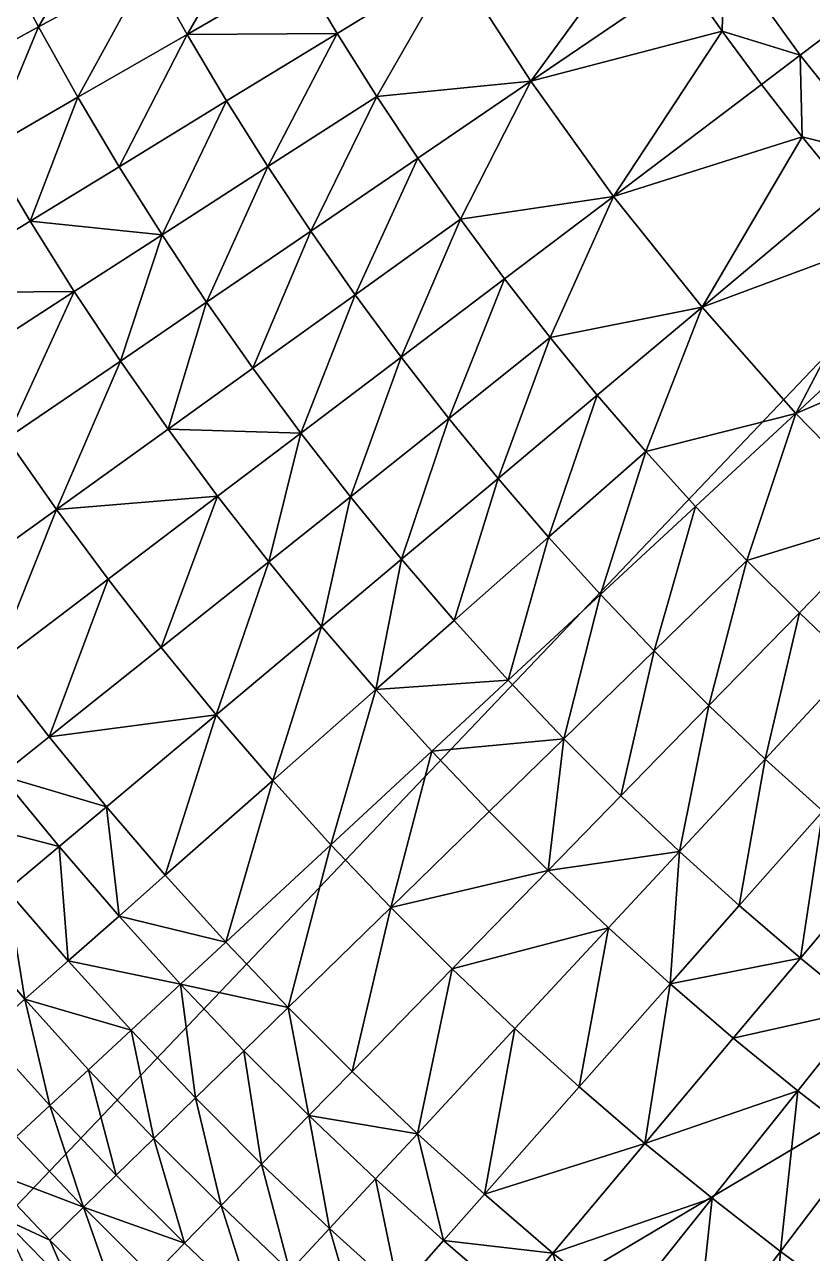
# Model space of a CAD drawing. Header units: millimetres. Extents: x -3250 to 5350, y -3250 to 3250.
# Drawn here: x -1773 to -1284, y -1722 to -959 of the extents above; entities that cross this region are included whole.
import ezdxf

# ---------------------------------------------------------------- set-up
doc = ezdxf.new("R2010")
doc.units = ezdxf.units.MM
doc.header["$MEASUREMENT"] = 0
doc.layers.add('MESH_3D', color=2, linetype='CONTINUOUS')

msp = doc.modelspace()

# ---------------------------------------------------------------- linework, layer by layer
at = {"layer": 'MESH_3D'}
for points in [[(2150.48, 2436.79, 32500), (-3128.53, 880.23, 32500), (-2326.57, -2269.27, 32500)], [(2150.48, 2436.79, 32500), (-2326.57, -2269.27, 32500), (3105.61, 957.95, 32500)], [(3105.61, 957.95, 32500), (-2326.57, -2269.27, 32500), (-1962.36, -2590.68, 32500)], [(3105.61, 957.95, 32500), (-1962.36, -2590.68, 32500), (-1625, -2814.58, 32500)], [(3105.61, 957.95, 32500), (-1625, -2814.58, 32500), (-723.19, -3168.52, 32500)], [(-1763.97, -960.61, -744.25), (-1787.37, -916.33, -744.25), (-1717.79, -880.66, -794.3)], [(-1763.97, -960.61, -744.25), (-1717.79, -880.66, -794.3), (-1695.3, -923.21, -794.3)], [(-1671.76, -965.19, -794.3), (-1695.3, -923.21, -794.3), (-1624.71, -884.77, -840.76)], [(-1671.76, -965.19, -794.3), (-1624.71, -884.77, -840.76), (-1602.15, -925, -840.76)], [(-1458.38, -994.31, -885.22), (-1506.13, -920.38, -885.22), (-1386.04, -895.2, -939.08)], [(-1458.38, -994.31, -885.22), (-1386.04, -895.2, -939.08), (-1363.29, -929.48, -939.08)], [(-1338.33, -912.45, -952.14), (-1339.7, -963.18, -939.08), (-1363.29, -929.48, -939.08)], [(-1291.18, -978.03, -952.14), (-1339.7, -963.18, -939.08), (-1338.33, -912.45, -952.14)], [(-1291.18, -978.03, -952.14), (-1338.33, -912.45, -952.14), (-1217.08, -921.9, -989.8)], [(-1820.88, -991.6, -698.41), (-1787.37, -916.33, -744.25), (-1763.97, -960.61, -744.25)], [(-1506.13, -920.38, -885.22), (-1578.59, -964.66, -840.76), (-1602.15, -925, -840.76)], [(-1506.13, -920.38, -885.22), (-1554.05, -1003.71, -840.76), (-1578.59, -964.66, -840.76)], [(-1458.38, -994.31, -885.22), (-1554.05, -1003.71, -840.76), (-1506.13, -920.38, -885.22)], [(-1240.82, -1041.17, -952.14), (-1291.18, -978.03, -952.14), (-1217.08, -921.9, -989.8)], [(-1739.47, -1004.29, -744.25), (-1763.97, -960.61, -744.25), (-1695.3, -923.21, -794.3)], [(-1739.47, -1004.29, -744.25), (-1695.3, -923.21, -794.3), (-1671.76, -965.19, -794.3)], [(-1671.76, -965.19, -794.3), (-1602.15, -925, -840.76), (-1578.59, -964.66, -840.76)], [(-1458.38, -994.31, -885.22), (-1363.29, -929.48, -939.08), (-1339.7, -963.18, -939.08)], [(-1795.6, -1036.69, -698.41), (-1820.88, -991.6, -698.41), (-1763.97, -960.61, -744.25)], [(-1795.6, -1036.69, -698.41), (-1763.97, -960.61, -744.25), (-1739.47, -1004.29, -744.25)], [(-1713.9, -1047.34, -744.25), (-1739.47, -1004.29, -744.25), (-1671.76, -965.19, -794.3)], [(-1713.9, -1047.34, -744.25), (-1671.76, -965.19, -794.3), (-1647.17, -1006.57, -794.3)], [(-1647.17, -1006.57, -794.3), (-1671.76, -965.19, -794.3), (-1578.59, -964.66, -840.76)], [(-1621.57, -1047.32, -794.3), (-1647.17, -1006.57, -794.3), (-1578.59, -964.66, -840.76)], [(-1621.57, -1047.32, -794.3), (-1578.59, -964.66, -840.76), (-1554.05, -1003.71, -840.76)], [(-1407, -1065.76, -885.22), (-1458.38, -994.31, -885.22), (-1339.7, -963.18, -939.08)], [(-1407, -1065.76, -885.22), (-1339.7, -963.18, -939.08), (-1315.27, -996.28, -939.08)], [(-1291.18, -978.03, -952.14), (-1315.27, -996.28, -939.08), (-1339.7, -963.18, -939.08)], [(-1291.18, -978.03, -952.14), (-1290.02, -1028.76, -939.08), (-1315.27, -996.28, -939.08)], [(-1240.82, -1041.17, -952.14), (-1290.02, -1028.76, -939.08), (-1291.18, -978.03, -952.14)], [(-1458.38, -994.31, -885.22), (-1528.54, -1042.14, -840.76), (-1554.05, -1003.71, -840.76)], [(-1458.38, -994.31, -885.22), (-1502.09, -1079.93, -840.76), (-1528.54, -1042.14, -840.76)], [(-1407, -1065.76, -885.22), (-1502.09, -1079.93, -840.76), (-1458.38, -994.31, -885.22)], [(-1407, -1065.76, -885.22), (-1315.27, -996.28, -939.08), (-1290.02, -1028.76, -939.08)], [(-1769.19, -1081.13, -698.41), (-1795.6, -1036.69, -698.41), (-1739.47, -1004.29, -744.25)], [(-1769.19, -1081.13, -698.41), (-1739.47, -1004.29, -744.25), (-1713.9, -1047.34, -744.25)], [(-1687.25, -1089.74, -744.25), (-1713.9, -1047.34, -744.25), (-1647.17, -1006.57, -794.3)], [(-1687.25, -1089.74, -744.25), (-1647.17, -1006.57, -794.3), (-1621.57, -1047.32, -794.3)], [(-1594.95, -1087.42, -794.3), (-1621.57, -1047.32, -794.3), (-1554.05, -1003.71, -840.76)], [(-1594.95, -1087.42, -794.3), (-1554.05, -1003.71, -840.76), (-1528.54, -1042.14, -840.76)], [(-1352.13, -1134.57, -885.22), (-1407, -1065.76, -885.22), (-1290.02, -1028.76, -939.08)], [(-1352.13, -1134.57, -885.22), (-1290.02, -1028.76, -939.08), (-1263.97, -1060.6, -939.08)], [(-1240.82, -1041.17, -952.14), (-1263.97, -1060.6, -939.08), (-1290.02, -1028.76, -939.08)], [(-1841.97, -1125.61, -630.5), (-1795.6, -1036.69, -698.41), (-1769.19, -1081.13, -698.41)], [(-1567.35, -1126.85, -794.3), (-1594.95, -1087.42, -794.3), (-1528.54, -1042.14, -840.76)], [(-1567.35, -1126.85, -794.3), (-1528.54, -1042.14, -840.76), (-1502.09, -1079.93, -840.76)], [(-1769.19, -1081.13, -698.41), (-1713.9, -1047.34, -744.25), (-1687.25, -1089.74, -744.25)], [(-1659.56, -1131.47, -744.25), (-1687.25, -1089.74, -744.25), (-1621.57, -1047.32, -794.3)], [(-1659.56, -1131.47, -744.25), (-1621.57, -1047.32, -794.3), (-1594.95, -1087.42, -794.3)], [(-1407, -1065.76, -885.22), (-1474.7, -1117.04, -840.76), (-1502.09, -1079.93, -840.76)], [(-1407, -1065.76, -885.22), (-1446.39, -1153.46, -840.76), (-1474.7, -1117.04, -840.76)], [(-1352.13, -1134.57, -885.22), (-1446.39, -1153.46, -840.76), (-1407, -1065.76, -885.22)], [(-1352.13, -1134.57, -885.22), (-1263.97, -1060.6, -939.08), (-1237.14, -1091.78, -939.08)], [(-1841.97, -1125.61, -630.5), (-1769.19, -1081.13, -698.41), (-1741.69, -1124.9, -698.41)], [(-1741.69, -1124.9, -698.41), (-1769.19, -1081.13, -698.41), (-1687.25, -1089.74, -744.25)], [(-1538.77, -1165.57, -794.3), (-1567.35, -1126.85, -794.3), (-1502.09, -1079.93, -840.76)], [(-1538.77, -1165.57, -794.3), (-1502.09, -1079.93, -840.76), (-1474.7, -1117.04, -840.76)], [(-1713.1, -1167.97, -698.41), (-1741.69, -1124.9, -698.41), (-1687.25, -1089.74, -744.25)], [(-1713.1, -1167.97, -698.41), (-1687.25, -1089.74, -744.25), (-1659.56, -1131.47, -744.25)], [(-1630.84, -1172.49, -744.25), (-1659.56, -1131.47, -744.25), (-1594.95, -1087.42, -794.3)], [(-1630.84, -1172.49, -744.25), (-1594.95, -1087.42, -794.3), (-1567.35, -1126.85, -794.3)], [(-1293.9, -1200.56, -885.22), (-1352.13, -1134.57, -885.22), (-1237.14, -1091.78, -939.08)], [(-1293.9, -1200.56, -885.22), (-1237.14, -1091.78, -939.08), (-1209.54, -1122.29, -939.08)], [(-1509.23, -1203.57, -794.3), (-1538.77, -1165.57, -794.3), (-1474.7, -1117.04, -840.76)], [(-1509.23, -1203.57, -794.3), (-1474.7, -1117.04, -840.76), (-1446.39, -1153.46, -840.76)], [(-1813.34, -1171.18, -630.5), (-1841.97, -1125.61, -630.5), (-1741.69, -1124.9, -698.41)], [(-1783.58, -1216.02, -630.5), (-1813.34, -1171.18, -630.5), (-1741.69, -1124.9, -698.41)], [(-1783.58, -1216.02, -630.5), (-1741.69, -1124.9, -698.41), (-1713.1, -1167.97, -698.41)], [(-1601.1, -1212.78, -744.25), (-1630.84, -1172.49, -744.25), (-1567.35, -1126.85, -794.3)], [(-1601.1, -1212.78, -744.25), (-1567.35, -1126.85, -794.3), (-1538.77, -1165.57, -794.3)], [(-1293.9, -1200.56, -885.22), (-1209.54, -1122.29, -939.08), (-1181.18, -1152.09, -939.08)], [(-1683.45, -1210.32, -698.41), (-1713.1, -1167.97, -698.41), (-1659.56, -1131.47, -744.25)], [(-1683.45, -1210.32, -698.41), (-1659.56, -1131.47, -744.25), (-1630.84, -1172.49, -744.25)], [(-1352.13, -1134.57, -885.22), (-1417.18, -1189.16, -840.76), (-1446.39, -1153.46, -840.76)], [(-1352.13, -1134.57, -885.22), (-1387.1, -1224.12, -840.76), (-1417.18, -1189.16, -840.76)], [(-1293.9, -1200.56, -885.22), (-1387.1, -1224.12, -840.76), (-1352.13, -1134.57, -885.22)], [(-1478.76, -1240.82, -794.3), (-1509.23, -1203.57, -794.3), (-1446.39, -1153.46, -840.76)], [(-1478.76, -1240.82, -794.3), (-1446.39, -1153.46, -840.76), (-1417.18, -1189.16, -840.76)], [(-1232.44, -1263.56, -885.22), (-1293.9, -1200.56, -885.22), (-1181.18, -1152.09, -939.08)], [(-1570.36, -1252.32, -744.25), (-1601.1, -1212.78, -744.25), (-1538.77, -1165.57, -794.3)], [(-1570.36, -1252.32, -744.25), (-1538.77, -1165.57, -794.3), (-1509.23, -1203.57, -794.3)], [(-1752.71, -1260.11, -630.5), (-1783.58, -1216.02, -630.5), (-1713.1, -1167.97, -698.41)], [(-1752.71, -1260.11, -630.5), (-1713.1, -1167.97, -698.41), (-1683.45, -1210.32, -698.41)], [(-1683.45, -1210.32, -698.41), (-1630.84, -1172.49, -744.25), (-1601.1, -1212.78, -744.25)], [(-1447.36, -1277.3, -794.3), (-1478.76, -1240.82, -794.3), (-1417.18, -1189.16, -840.76)], [(-1447.36, -1277.3, -794.3), (-1417.18, -1189.16, -840.76), (-1387.1, -1224.12, -840.76)], [(-1538.65, -1291.08, -744.25), (-1570.36, -1252.32, -744.25), (-1509.23, -1203.57, -794.3)], [(-1538.65, -1291.08, -744.25), (-1509.23, -1203.57, -794.3), (-1478.76, -1240.82, -794.3)], [(-1293.9, -1200.56, -885.22), (-1356.15, -1258.32, -840.76), (-1387.1, -1224.12, -840.76)], [(-1293.9, -1200.56, -885.22), (-1324.35, -1291.74, -840.76), (-1356.15, -1258.32, -840.76)], [(-1232.44, -1263.56, -885.22), (-1324.35, -1291.74, -840.76), (-1293.9, -1200.56, -885.22)], [(-1752.71, -1260.11, -630.5), (-1683.45, -1210.32, -698.41), (-1652.75, -1251.91, -698.41)], [(-1652.75, -1251.91, -698.41), (-1683.45, -1210.32, -698.41), (-1601.1, -1212.78, -744.25)], [(-1621.03, -1292.73, -698.41), (-1652.75, -1251.91, -698.41), (-1601.1, -1212.78, -744.25)], [(-1621.03, -1292.73, -698.41), (-1601.1, -1212.78, -744.25), (-1570.36, -1252.32, -744.25)], [(-1824.93, -1312.04, -547.31), (-1783.58, -1216.02, -630.5), (-1752.71, -1260.11, -630.5)], [(-1415.07, -1312.99, -794.3), (-1447.36, -1277.3, -794.3), (-1387.1, -1224.12, -840.76)], [(-1415.07, -1312.99, -794.3), (-1387.1, -1224.12, -840.76), (-1356.15, -1258.32, -840.76)], [(-1505.99, -1329.04, -744.25), (-1538.65, -1291.08, -744.25), (-1478.76, -1240.82, -794.3)], [(-1505.99, -1329.04, -744.25), (-1478.76, -1240.82, -794.3), (-1447.36, -1277.3, -794.3)], [(-1720.75, -1303.42, -630.5), (-1752.71, -1260.11, -630.5), (-1652.75, -1251.91, -698.41)], [(-1687.72, -1345.91, -630.5), (-1720.75, -1303.42, -630.5), (-1652.75, -1251.91, -698.41)], [(-1687.72, -1345.91, -630.5), (-1652.75, -1251.91, -698.41), (-1621.03, -1292.73, -698.41)], [(-1588.3, -1332.74, -698.41), (-1621.03, -1292.73, -698.41), (-1570.36, -1252.32, -744.25)], [(-1588.3, -1332.74, -698.41), (-1570.36, -1252.32, -744.25), (-1538.65, -1291.08, -744.25)], [(-1381.89, -1347.86, -794.3), (-1415.07, -1312.99, -794.3), (-1356.15, -1258.32, -840.76)], [(-1381.89, -1347.86, -794.3), (-1356.15, -1258.32, -840.76), (-1324.35, -1291.74, -840.76)], [(-1791.65, -1357.13, -547.31), (-1824.93, -1312.04, -547.31), (-1752.71, -1260.11, -630.5)], [(-1791.65, -1357.13, -547.31), (-1752.71, -1260.11, -630.5), (-1720.75, -1303.42, -630.5)], [(-1232.44, -1263.56, -885.22), (-1291.74, -1324.35, -840.76), (-1324.35, -1291.74, -840.76)], [(-1232.44, -1263.56, -885.22), (-1258.32, -1356.15, -840.76), (-1291.74, -1324.35, -840.76)], [(-1472.39, -1366.18, -744.25), (-1505.99, -1329.04, -744.25), (-1447.36, -1277.3, -794.3)], [(-1472.39, -1366.18, -744.25), (-1447.36, -1277.3, -794.3), (-1415.07, -1312.99, -794.3)], [(-1653.64, -1387.57, -630.5), (-1687.72, -1345.91, -630.5), (-1621.03, -1292.73, -698.41)], [(-1653.64, -1387.57, -630.5), (-1621.03, -1292.73, -698.41), (-1588.3, -1332.74, -698.41)], [(-1554.58, -1371.92, -698.41), (-1588.3, -1332.74, -698.41), (-1538.65, -1291.08, -744.25)], [(-1554.58, -1371.92, -698.41), (-1538.65, -1291.08, -744.25), (-1505.99, -1329.04, -744.25)], [(-1347.86, -1381.89, -794.3), (-1381.89, -1347.86, -794.3), (-1324.35, -1291.74, -840.76)], [(-1347.86, -1381.89, -794.3), (-1324.35, -1291.74, -840.76), (-1291.74, -1324.35, -840.76)], [(-1757.26, -1401.37, -547.31), (-1791.65, -1357.13, -547.31), (-1720.75, -1303.42, -630.5)], [(-1757.26, -1401.37, -547.31), (-1720.75, -1303.42, -630.5), (-1687.72, -1345.91, -630.5)], [(-1437.87, -1402.46, -744.25), (-1472.39, -1366.18, -744.25), (-1415.07, -1312.99, -794.3)], [(-1437.87, -1402.46, -744.25), (-1415.07, -1312.99, -794.3), (-1381.89, -1347.86, -794.3)], [(-1312.99, -1415.07, -794.3), (-1347.86, -1381.89, -794.3), (-1291.74, -1324.35, -840.76)], [(-1312.99, -1415.07, -794.3), (-1291.74, -1324.35, -840.76), (-1258.32, -1356.15, -840.76)], [(-1618.53, -1428.36, -630.5), (-1653.64, -1387.57, -630.5), (-1588.3, -1332.74, -698.41)], [(-1618.53, -1428.36, -630.5), (-1588.3, -1332.74, -698.41), (-1554.58, -1371.92, -698.41)], [(-1554.58, -1371.92, -698.41), (-1505.99, -1329.04, -744.25), (-1472.39, -1366.18, -744.25)], [(-1757.26, -1401.37, -547.31), (-1687.72, -1345.91, -630.5), (-1653.64, -1387.57, -630.5)], [(-1402.46, -1437.87, -744.25), (-1437.87, -1402.46, -744.25), (-1381.89, -1347.86, -794.3)], [(-1402.46, -1437.87, -744.25), (-1381.89, -1347.86, -794.3), (-1347.86, -1381.89, -794.3)], [(-1787.22, -1425.26, -506.08), (-1791.65, -1357.13, -547.31), (-1757.26, -1401.37, -547.31)], [(-1277.3, -1447.36, -794.3), (-1312.99, -1415.07, -794.3), (-1258.32, -1356.15, -840.76)], [(-1582.42, -1468.27, -630.5), (-1618.53, -1428.36, -630.5), (-1554.58, -1371.92, -698.41)], [(-1582.42, -1468.27, -630.5), (-1554.58, -1371.92, -698.41), (-1519.89, -1410.25, -698.41)], [(-1519.89, -1410.25, -698.41), (-1554.58, -1371.92, -698.41), (-1472.39, -1366.18, -744.25)], [(-1519.89, -1410.25, -698.41), (-1472.39, -1366.18, -744.25), (-1437.87, -1402.46, -744.25)], [(-1721.78, -1444.74, -547.31), (-1757.26, -1401.37, -547.31), (-1653.64, -1387.57, -630.5)], [(-1685.23, -1487.22, -547.31), (-1721.78, -1444.74, -547.31), (-1653.64, -1387.57, -630.5)], [(-1685.23, -1487.22, -547.31), (-1653.64, -1387.57, -630.5), (-1618.53, -1428.36, -630.5)], [(-1366.18, -1472.39, -744.25), (-1402.46, -1437.87, -744.25), (-1347.86, -1381.89, -794.3)], [(-1366.18, -1472.39, -744.25), (-1347.86, -1381.89, -794.3), (-1312.99, -1415.07, -794.3)], [(-1787.22, -1425.26, -506.08), (-1757.26, -1401.37, -547.31), (-1721.78, -1444.74, -547.31)], [(-1484.26, -1447.71, -698.41), (-1519.89, -1410.25, -698.41), (-1437.87, -1402.46, -744.25)], [(-1447.71, -1484.26, -698.41), (-1484.26, -1447.71, -698.41), (-1437.87, -1402.46, -744.25)], [(-1447.71, -1484.26, -698.41), (-1437.87, -1402.46, -744.25), (-1402.46, -1437.87, -744.25)], [(-1545.32, -1507.26, -630.5), (-1582.42, -1468.27, -630.5), (-1519.89, -1410.25, -698.41)], [(-1545.32, -1507.26, -630.5), (-1519.89, -1410.25, -698.41), (-1484.26, -1447.71, -698.41)], [(-1329.04, -1505.99, -744.25), (-1366.18, -1472.39, -744.25), (-1312.99, -1415.07, -794.3)], [(-1329.04, -1505.99, -744.25), (-1312.99, -1415.07, -794.3), (-1277.3, -1447.36, -794.3)], [(-1820.06, -1451.45, -455.71), (-1787.22, -1425.26, -506.08), (-1751.13, -1469.38, -506.08)], [(-1751.13, -1469.38, -506.08), (-1787.22, -1425.26, -506.08), (-1721.78, -1444.74, -547.31)], [(-1647.63, -1528.77, -547.31), (-1685.23, -1487.22, -547.31), (-1618.53, -1428.36, -630.5)], [(-1647.63, -1528.77, -547.31), (-1618.53, -1428.36, -630.5), (-1582.42, -1468.27, -630.5)], [(-1447.71, -1484.26, -698.41), (-1402.46, -1437.87, -744.25), (-1366.18, -1472.39, -744.25)], [(-1713.96, -1512.58, -506.08), (-1751.13, -1469.38, -506.08), (-1721.78, -1444.74, -547.31)], [(-1713.96, -1512.58, -506.08), (-1721.78, -1444.74, -547.31), (-1685.23, -1487.22, -547.31)], [(-1545.32, -1507.26, -630.5), (-1484.26, -1447.71, -698.41), (-1447.71, -1484.26, -698.41)], [(-1291.08, -1538.65, -744.25), (-1329.04, -1505.99, -744.25), (-1277.3, -1447.36, -794.3)], [(-1291.08, -1538.65, -744.25), (-1277.3, -1447.36, -794.3), (-1240.82, -1478.76, -794.3)], [(-1783.31, -1496.37, -455.71), (-1820.06, -1451.45, -455.71), (-1751.13, -1469.38, -506.08)], [(-1745.45, -1540.36, -455.71), (-1783.31, -1496.37, -455.71), (-1751.13, -1469.38, -506.08)], [(-1745.45, -1540.36, -455.71), (-1751.13, -1469.38, -506.08), (-1713.96, -1512.58, -506.08)], [(-1609, -1569.37, -547.31), (-1647.63, -1528.77, -547.31), (-1582.42, -1468.27, -630.5)], [(-1609, -1569.37, -547.31), (-1582.42, -1468.27, -630.5), (-1545.32, -1507.26, -630.5)], [(-1410.25, -1519.89, -698.41), (-1447.71, -1484.26, -698.41), (-1366.18, -1472.39, -744.25)], [(-1371.92, -1554.58, -698.41), (-1410.25, -1519.89, -698.41), (-1366.18, -1472.39, -744.25)], [(-1371.92, -1554.58, -698.41), (-1366.18, -1472.39, -744.25), (-1329.04, -1505.99, -744.25)], [(-1252.32, -1570.36, -744.25), (-1291.08, -1538.65, -744.25), (-1240.82, -1478.76, -794.3)], [(-1713.96, -1512.58, -506.08), (-1685.23, -1487.22, -547.31), (-1647.63, -1528.77, -547.31)], [(-1507.26, -1545.32, -630.5), (-1545.32, -1507.26, -630.5), (-1447.71, -1484.26, -698.41)], [(-1507.26, -1545.32, -630.5), (-1447.71, -1484.26, -698.41), (-1410.25, -1519.89, -698.41)], [(-1772.43, -1564.18, -406.77), (-1810.87, -1519.5, -406.77), (-1783.31, -1496.37, -455.71)], [(-1772.43, -1564.18, -406.77), (-1783.31, -1496.37, -455.71), (-1745.45, -1540.36, -455.71)], [(-1569.37, -1609, -547.31), (-1609, -1569.37, -547.31), (-1545.32, -1507.26, -630.5)], [(-1569.37, -1609, -547.31), (-1545.32, -1507.26, -630.5), (-1507.26, -1545.32, -630.5)], [(-1371.92, -1554.58, -698.41), (-1329.04, -1505.99, -744.25), (-1291.08, -1538.65, -744.25)], [(-1745.45, -1540.36, -455.71), (-1713.96, -1512.58, -506.08), (-1675.71, -1554.84, -506.08)], [(-1675.71, -1554.84, -506.08), (-1713.96, -1512.58, -506.08), (-1647.63, -1528.77, -547.31)], [(-1796.95, -1585.82, -355.73), (-1810.87, -1519.5, -406.77), (-1772.43, -1564.18, -406.77)], [(-1468.27, -1582.42, -630.5), (-1507.26, -1545.32, -630.5), (-1410.25, -1519.89, -698.41)], [(-1428.36, -1618.53, -630.5), (-1468.27, -1582.42, -630.5), (-1410.25, -1519.89, -698.41)], [(-1428.36, -1618.53, -630.5), (-1410.25, -1519.89, -698.41), (-1371.92, -1554.58, -698.41)], [(-1675.71, -1554.84, -506.08), (-1647.63, -1528.77, -547.31), (-1609, -1569.37, -547.31)], [(-1772.43, -1564.18, -406.77), (-1745.45, -1540.36, -455.71), (-1706.5, -1583.4, -455.71)], [(-1706.5, -1583.4, -455.71), (-1745.45, -1540.36, -455.71), (-1675.71, -1554.84, -506.08)], [(-1332.74, -1588.3, -698.41), (-1371.92, -1554.58, -698.41), (-1291.08, -1538.65, -744.25)], [(-1332.74, -1588.3, -698.41), (-1291.08, -1538.65, -744.25), (-1252.32, -1570.36, -744.25)], [(-1528.77, -1647.63, -547.31), (-1569.37, -1609, -547.31), (-1507.26, -1545.32, -630.5)], [(-1528.77, -1647.63, -547.31), (-1507.26, -1545.32, -630.5), (-1468.27, -1582.42, -630.5)], [(-1666.49, -1625.45, -455.71), (-1706.5, -1583.4, -455.71), (-1675.71, -1554.84, -506.08)], [(-1636.43, -1596.13, -506.08), (-1675.71, -1554.84, -506.08), (-1609, -1569.37, -547.31)], [(-1666.49, -1625.45, -455.71), (-1675.71, -1554.84, -506.08), (-1636.43, -1596.13, -506.08)], [(-1387.57, -1653.64, -630.5), (-1428.36, -1618.53, -630.5), (-1371.92, -1554.58, -698.41)], [(-1387.57, -1653.64, -630.5), (-1371.92, -1554.58, -698.41), (-1332.74, -1588.3, -698.41)], [(-1756.85, -1630.12, -355.73), (-1796.95, -1585.82, -355.73), (-1772.43, -1564.18, -406.77)], [(-1732.88, -1607.88, -406.77), (-1772.43, -1564.18, -406.77), (-1706.5, -1583.4, -455.71)], [(-1756.85, -1630.12, -355.73), (-1772.43, -1564.18, -406.77), (-1732.88, -1607.88, -406.77)], [(-1596.13, -1636.43, -506.08), (-1636.43, -1596.13, -506.08), (-1609, -1569.37, -547.31)], [(-1596.13, -1636.43, -506.08), (-1609, -1569.37, -547.31), (-1569.37, -1609, -547.31)], [(-1292.73, -1621.03, -698.41), (-1332.74, -1588.3, -698.41), (-1252.32, -1570.36, -744.25)], [(-1251.91, -1652.75, -698.41), (-1292.73, -1621.03, -698.41), (-1252.32, -1570.36, -744.25)], [(-1777.67, -1649.44, -303.82), (-1796.95, -1585.82, -355.73), (-1756.85, -1630.12, -355.73)], [(-1692.26, -1650.58, -406.77), (-1732.88, -1607.88, -406.77), (-1706.5, -1583.4, -455.71)], [(-1692.26, -1650.58, -406.77), (-1706.5, -1583.4, -455.71), (-1666.49, -1625.45, -455.71)], [(-1487.22, -1685.23, -547.31), (-1528.77, -1647.63, -547.31), (-1468.27, -1582.42, -630.5)], [(-1487.22, -1685.23, -547.31), (-1468.27, -1582.42, -630.5), (-1428.36, -1618.53, -630.5)], [(-1387.57, -1653.64, -630.5), (-1332.74, -1588.3, -698.41), (-1292.73, -1621.03, -698.41)], [(-1625.45, -1666.49, -455.71), (-1666.49, -1625.45, -455.71), (-1636.43, -1596.13, -506.08)], [(-1625.45, -1666.49, -455.71), (-1636.43, -1596.13, -506.08), (-1596.13, -1636.43, -506.08)], [(-1715.67, -1673.41, -355.73), (-1756.85, -1630.12, -355.73), (-1732.88, -1607.88, -406.77)], [(-1715.67, -1673.41, -355.73), (-1732.88, -1607.88, -406.77), (-1692.26, -1650.58, -406.77)], [(-1596.13, -1636.43, -506.08), (-1569.37, -1609, -547.31), (-1528.77, -1647.63, -547.31)], [(-1487.22, -1685.23, -547.31), (-1428.36, -1618.53, -630.5), (-1387.57, -1653.64, -630.5)], [(-1345.91, -1687.72, -630.5), (-1387.57, -1653.64, -630.5), (-1292.73, -1621.03, -698.41)], [(-1303.42, -1720.75, -630.5), (-1345.91, -1687.72, -630.5), (-1292.73, -1621.03, -698.41)], [(-1303.42, -1720.75, -630.5), (-1292.73, -1621.03, -698.41), (-1251.91, -1652.75, -698.41)], [(-1736, -1693.25, -303.82), (-1777.67, -1649.44, -303.82), (-1756.85, -1630.12, -355.73)], [(-1736, -1693.25, -303.82), (-1756.85, -1630.12, -355.73), (-1715.67, -1673.41, -355.73)], [(-1650.58, -1692.26, -406.77), (-1692.26, -1650.58, -406.77), (-1666.49, -1625.45, -455.71)], [(-1650.58, -1692.26, -406.77), (-1666.49, -1625.45, -455.71), (-1625.45, -1666.49, -455.71)], [(-1583.4, -1706.5, -455.71), (-1625.45, -1666.49, -455.71), (-1596.13, -1636.43, -506.08)], [(-1554.84, -1675.71, -506.08), (-1596.13, -1636.43, -506.08), (-1528.77, -1647.63, -547.31)], [(-1583.4, -1706.5, -455.71), (-1596.13, -1636.43, -506.08), (-1554.84, -1675.71, -506.08)], [(-1512.58, -1713.96, -506.08), (-1554.84, -1675.71, -506.08), (-1528.77, -1647.63, -547.31)], [(-1512.58, -1713.96, -506.08), (-1528.77, -1647.63, -547.31), (-1487.22, -1685.23, -547.31)], [(-1799.07, -1669.3, -238.11), (-1777.67, -1649.44, -303.82), (-1736, -1693.25, -303.82)], [(-1673.41, -1715.67, -355.73), (-1715.67, -1673.41, -355.73), (-1692.26, -1650.58, -406.77)], [(-1673.41, -1715.67, -355.73), (-1692.26, -1650.58, -406.77), (-1650.58, -1692.26, -406.77)], [(-1444.74, -1721.78, -547.31), (-1487.22, -1685.23, -547.31), (-1387.57, -1653.64, -630.5)], [(-1444.74, -1721.78, -547.31), (-1387.57, -1653.64, -630.5), (-1345.91, -1687.72, -630.5)], [(-1260.11, -1752.71, -630.5), (-1303.42, -1720.75, -630.5), (-1251.91, -1652.75, -698.41)], [(-1756.9, -1713.63, -238.11), (-1799.07, -1669.3, -238.11), (-1736, -1693.25, -303.82)], [(-1786.7, -1699.76, -205.25), (-1799.07, -1669.3, -238.11), (-1756.9, -1713.63, -238.11)], [(-1607.88, -1732.88, -406.77), (-1650.58, -1692.26, -406.77), (-1625.45, -1666.49, -455.71)], [(-1607.88, -1732.88, -406.77), (-1625.45, -1666.49, -455.71), (-1583.4, -1706.5, -455.71)], [(-1736, -1693.25, -303.82), (-1715.67, -1673.41, -355.73), (-1673.41, -1715.67, -355.73)], [(-1540.36, -1745.45, -455.71), (-1583.4, -1706.5, -455.71), (-1554.84, -1675.71, -506.08)], [(-1540.36, -1745.45, -455.71), (-1554.84, -1675.71, -506.08), (-1512.58, -1713.96, -506.08)], [(-1512.58, -1713.96, -506.08), (-1487.22, -1685.23, -547.31), (-1444.74, -1721.78, -547.31)], [(-1713.63, -1756.9, -238.11), (-1756.9, -1713.63, -238.11), (-1736, -1693.25, -303.82)], [(-1693.25, -1736, -303.82), (-1736, -1693.25, -303.82), (-1673.41, -1715.67, -355.73)], [(-1713.63, -1756.9, -238.11), (-1736, -1693.25, -303.82), (-1693.25, -1736, -303.82)], [(-1630.12, -1756.85, -355.73), (-1673.41, -1715.67, -355.73), (-1650.58, -1692.26, -406.77)], [(-1630.12, -1756.85, -355.73), (-1650.58, -1692.26, -406.77), (-1607.88, -1732.88, -406.77)], [(-1401.37, -1757.26, -547.31), (-1444.74, -1721.78, -547.31), (-1345.91, -1687.72, -630.5)], [(-1357.13, -1791.65, -547.31), (-1401.37, -1757.26, -547.31), (-1345.91, -1687.72, -630.5)], [(-1357.13, -1791.65, -547.31), (-1345.91, -1687.72, -630.5), (-1303.42, -1720.75, -630.5)], [(-1743.77, -1743.77, -205.25), (-1786.7, -1699.76, -205.25), (-1756.9, -1713.63, -238.11)], [(-1743.77, -1743.77, -205.25), (-1772.67, -1729.02, -171.85), (-1786.7, -1699.76, -205.25)], [(-1564.18, -1772.43, -406.77), (-1607.88, -1732.88, -406.77), (-1583.4, -1706.5, -455.71)], [(-1564.18, -1772.43, -406.77), (-1583.4, -1706.5, -455.71), (-1540.36, -1745.45, -455.71)], [(-1743.77, -1743.77, -205.25), (-1756.9, -1713.63, -238.11), (-1713.63, -1756.9, -238.11)], [(-1693.25, -1736, -303.82), (-1673.41, -1715.67, -355.73), (-1630.12, -1756.85, -355.73)], [(-1540.36, -1745.45, -455.71), (-1512.58, -1713.96, -506.08), (-1469.38, -1751.13, -506.08)], [(-1469.38, -1751.13, -506.08), (-1512.58, -1713.96, -506.08), (-1444.74, -1721.78, -547.31)], [(-1425.26, -1787.22, -506.08), (-1469.38, -1751.13, -506.08), (-1444.74, -1721.78, -547.31)], [(-1425.26, -1787.22, -506.08), (-1444.74, -1721.78, -547.31), (-1401.37, -1757.26, -547.31)], [(-1312.04, -1824.93, -547.31), (-1357.13, -1791.65, -547.31), (-1303.42, -1720.75, -630.5)], [(-1312.04, -1824.93, -547.31), (-1303.42, -1720.75, -630.5), (-1260.11, -1752.71, -630.5)]]:
    msp.add_3dface(points, dxfattribs=at)

doc.saveas('drawing.dxf')
